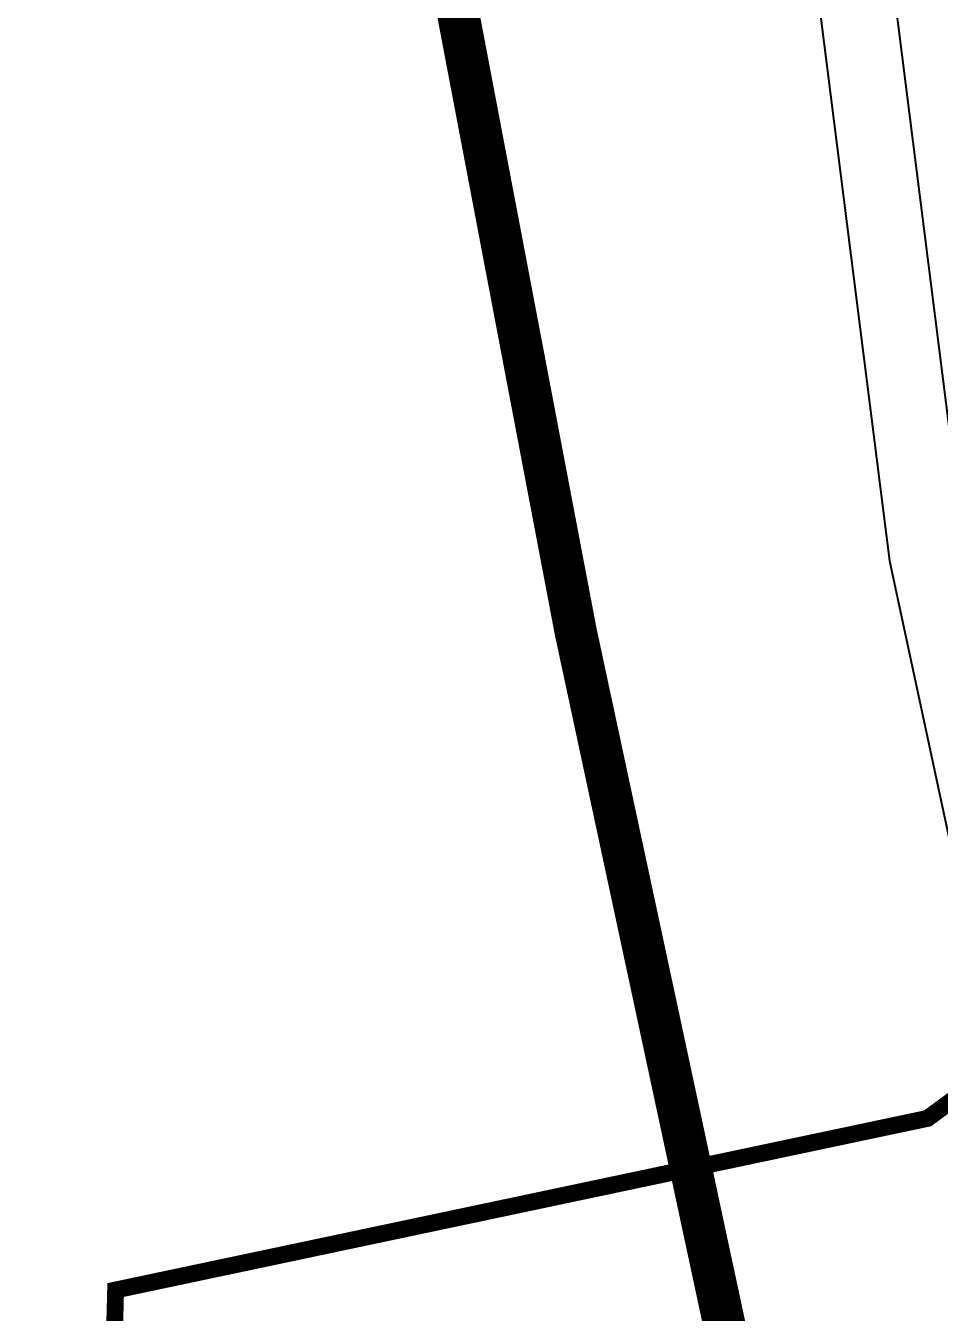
# Model space of a CAD drawing. Header units: metres. Extents: x 561401 to 594056, y 8460144 to 8508504.
# Drawn here: x 572862.72 to 572873.56, y 8476499.52 to 8476514.78 of the extents above; entities that cross this region are included whole.
import ezdxf

# ---------------------------------------------------------------- set-up
doc = ezdxf.new("R2010")
doc.units = ezdxf.units.M
for name, color, linetype in [('1.1. DERECHO DE VIA', 230, 'Continuous'), ('1.1. VIA EXISTENTE', 252, 'Continuous'), ('1.2. AFECTADOS BASE GRAFICA ESTATAL NO INSCRITO', 30, 'Continuous'), ('1.2. AFECTADOS BASE GRAFICA SUNARP', 150, 'Continuous')]:
    doc.layers.add(name, color=color, linetype=linetype)

msp = doc.modelspace()

# ---------------------------------------------------------------- linework, layer by layer
at = {"layer": '1.1. DERECHO DE VIA', "color": 230, "linetype": 'Continuous', "lineweight": 40, "ltscale": 0.2, "const_width": 0.5}
msp.add_lwpolyline([(572754.667, 8476392.248), (572772.304, 8476394.907), (572794.371, 8476393.212), (572813.176, 8476399.984), (572830.9, 8476409.146), (572846.511, 8476421.648), (572861.95, 8476434.34), (572874.91, 8476449.179), (572878.139, 8476468.614), (572873.433, 8476488.05), (572869.239, 8476507.601), (572865.249, 8476528.571), (572876.365, 8476544.537), (572889.821, 8476559.334), (572901.679, 8476575.158), (572907.186, 8476593.985), (572906.082, 8476612.556), (572896.243, 8476631.589), (572887.211, 8476649.29), (572876.143, 8476665.948), (572867.438, 8476683.797), (572859.869, 8476702.294), (572859.776, 8476714.566), (572856.629, 8476729.924)], dxfattribs=at)
at = {"layer": '1.1. VIA EXISTENTE', "color": 253, "linetype": 'Continuous', "lineweight": 40, "ltscale": 0.2, "true_color": 0x84a4a6}
for points in [[(572908.475, 8476614.067), (572909.146, 8476607.716), (572909.726, 8476598.488), (572910.095, 8476591.247), (572909.146, 8476582.758), (572906.189, 8476574.409), (572902.918, 8476569.137), (572898.114, 8476563.113), (572891.093, 8476557.25), (572887.347, 8476554.772), (572882.86, 8476550.65), (572879.112, 8476545.688), (572874.625, 8476539.14), (572872.04, 8476530.059), (572872.496, 8476519.246), (572873.846, 8476508.589), (572878.154, 8476488.545), (572881.811, 8476478.801), (572884.655, 8476468.379), (572884.249, 8476456.063), (572882.894, 8476449.702), (572875.304, 8476438.973), (572867.042, 8476431.529), (572836.694, 8476407.673)], [(572907.58, 8476613.972), (572908.249, 8476607.64), (572908.828, 8476598.437), (572909.193, 8476591.274), (572908.263, 8476582.961), (572905.373, 8476574.801), (572902.181, 8476569.656), (572897.468, 8476563.745), (572890.555, 8476557.973), (572886.791, 8476555.483), (572882.191, 8476551.258), (572878.381, 8476546.214), (572873.8, 8476539.528), (572871.134, 8476530.166), (572871.599, 8476519.171), (572872.958, 8476508.438), (572877.288, 8476488.291), (572880.954, 8476478.523), (572883.751, 8476468.273), (572883.352, 8476456.172), (572882.053, 8476450.071), (572874.627, 8476439.574), (572866.462, 8476432.218), (572836.137, 8476408.381)]]:
    msp.add_lwpolyline(points, dxfattribs=at)
at = {"layer": '1.2. AFECTADOS BASE GRAFICA ESTATAL NO INSCRITO', "color": 64, "linetype": 'Continuous', "lineweight": -3, "const_width": 0.2}
msp.add_lwpolyline([(572907.355, 8476517.526), (572888.353, 8476512.604), (572879.168, 8476511.145), (572879.612, 8476506.376), (572879.612, 8476506.376), (572873.41, 8476501.829), (572863.786, 8476499.795), (572863.445, 8476486.886), (572870.593, 8476466.668), (572882.686, 8476471.75), (572889.266, 8476468.152), (572889.934, 8476462.571), (572889.973, 8476457.641), (572889.478, 8476453.293), (572888.682, 8476450.209), (572887.552, 8476445.52), (572885.61, 8476441.388)], dxfattribs=at)
at = {"layer": '1.2. AFECTADOS BASE GRAFICA SUNARP', "color": 64, "linetype": 'Continuous', "lineweight": -3, "const_width": 0.2}
msp.add_lwpolyline([(572455.046, 8476410.533), (572492.159, 8476410.43), (572529.272, 8476410.326), (572603.497, 8476410.119), (572640.61, 8476410.015), (572677.723, 8476409.912), (572714.939, 8476446.686), (572752.052, 8476446.583), (572789.165, 8476446.479), (572863.494, 8476483.149), (572864.437, 8476484.081), (572863.445, 8476486.886), (572863.786, 8476499.795), (572873.41, 8476501.829), (572879.612, 8476506.376), (572879.168, 8476511.145), (572888.353, 8476512.604), (572895.061, 8476514.342), (572900.71, 8476519.924), (572937.823, 8476519.82), (572975.143, 8476593.473), (572975.35, 8476667.23), (572975.868, 8476851.625)], dxfattribs=at)

doc.saveas('drawing.dxf')
